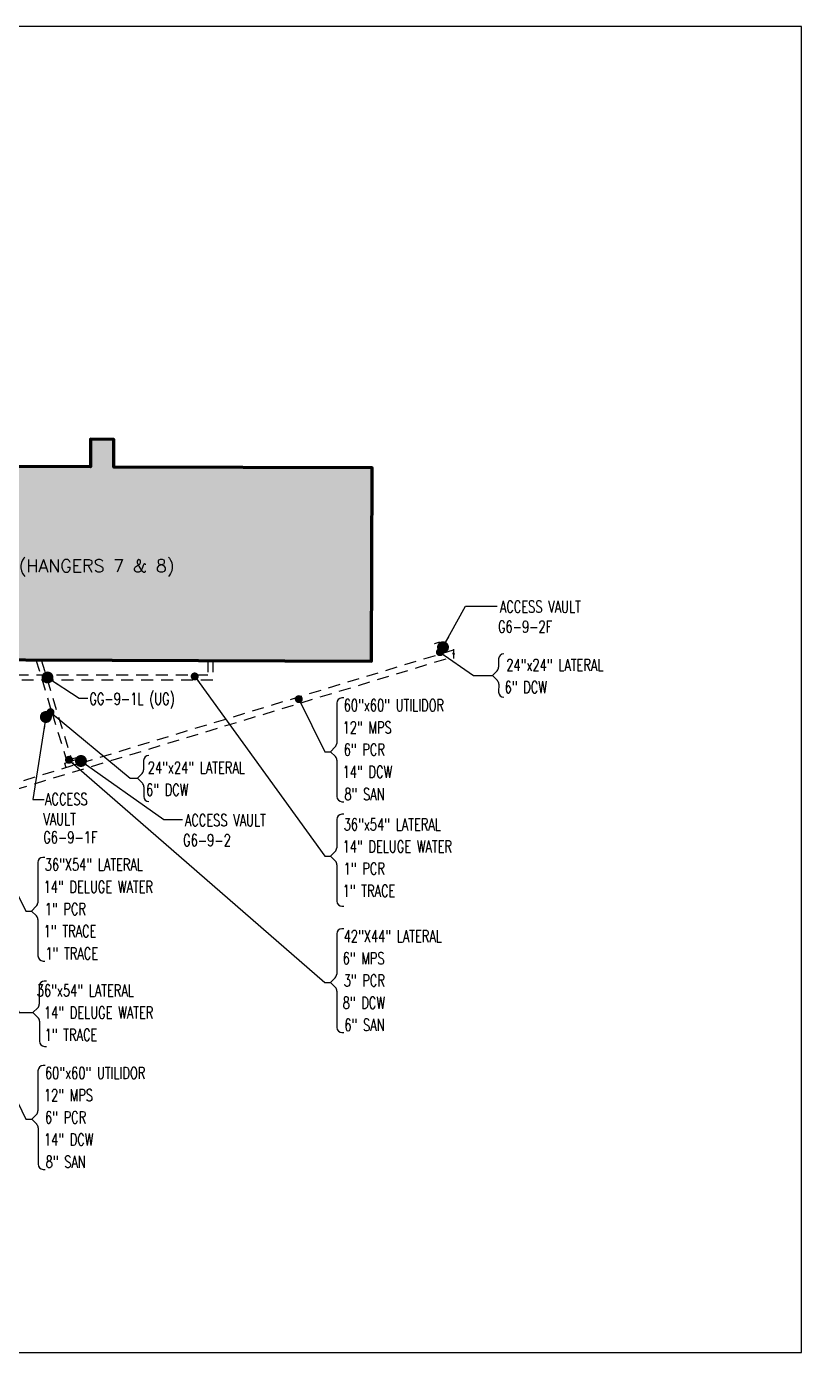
# Model space of a CAD drawing. Header units: inches. Extents: x 27388 to 48883, y 5676 to 18157.
# Drawn here: x 41585 to 48883, y 5676 to 18157 of the extents above; entities that cross this region are included whole.
import ezdxf

# ---------------------------------------------------------------- set-up
doc = ezdxf.new("R2010")
doc.units = ezdxf.units.IN
doc.header["$LTSCALE"] = 1200
doc.header["$MEASUREMENT"] = 0
doc.linetypes.add('DASHED8', pattern=[0.09375, 0.0625, -0.03125])
doc.linetypes.add('HIDDEN1', pattern=[0.15625, 0.09375, -0.0625])
doc.layers.get('Defpoints').update_dxf_attribs({"color": 251})
for name, color, linetype in [('MU-EXST-MAIN-UTILDR', 251, 'HIDDEN1'), ('MU-EXST-SITE-NOTE', 251, 'Continuous'), ('MU-SHAD', 251, 'Continuous'), ('MU-SITE-NOTES', 11, 'Continuous'), ('Utilidor-Below-E', 51, 'DASHED8')]:
    doc.layers.add(name, color=color, linetype=linetype)
doc.layers.add('V-EXST-BLDG-OTLN', color=34, linetype='Continuous', lineweight=90)
doc.styles.add('ROMAND', font='romand.shx')
doc.styles.add('RomanS', font='romans.shx', dxfattribs={"width": 0.85})
doc.dimstyles.new('X Site Notes', dxfattribs={"dimtxt": 0.09375, "dimasz": 0.09375, "dimexe": 0.0625, "dimexo": 0.0625, "dimgap": 0.03125, "dimtad": 1, "dimdec": 8, "dimzin": 0, "dimdsep": 46, "dimlunit": 4, "dimtxsty": 'RomanS', "dimcen": 0.09, "dimclrd": 253, "dimclre": 253, "dimclrt": 256, "dimadec": 0, "dimazin": 0, "dimtfac": 1, "dimtdec": 8, "dimtofl": 0, "dimtmove": 0, "dimatfit": 3, "dimldrblk": 'DOT', "dimfxl": 1, "dimtolj": 1, "dimtzin": 0, "dimlwd": -1, "dimlwe": -1, "dimarcsym": 0})

# ---------------------------------------------------------------- blocks, each defined once
blk = doc.blocks.new('_Dot')
at = {"color": 0, "linetype": 'ByBlock', "lineweight": -2}
blk.add_line((-0.5, 0), (-1, 0), dxfattribs=at)
at = {"color": 0, "linetype": 'ByBlock', "const_width": 0.5}
blk.add_lwpolyline([(-0.25, 0, 1), (0.25, 0, 1)], format="xyb", close=True, dxfattribs=at)

msp = doc.modelspace()

# ---------------------------------------------------------------- hatches: boundary and pattern name
at = {"layer": 'MU-SHAD'}
msp.add_hatch(color=256, dxfattribs=at).paths.add_polyline_path([(39135, 12204), (44017, 12188), (44835, 12185), (44835, 12210), (44841, 14003), (42408, 14011), (42409, 14271), (42189, 14272), (42189, 14013), (39141, 14023)])

# ---------------------------------------------------------------- linework, layer by layer
at = {"layer": 'Defpoints'}
msp.add_lwpolyline([(27388, 5676), (48883, 5676), (48883, 18157), (27388, 18157)], close=True, dxfattribs=at)
at = {"layer": 'MU-EXST-MAIN-UTILDR'}
for p, q in [((38689, 10190), (45606, 12290)), ((41674, 12196), (41818, 11722)), ((41724, 12195), (42012, 11245)), ((43292, 12193), (43292, 12053)), ((43340, 12193), (43340, 12005)), ((43292, 12053), (38590, 12053)), ((43340, 12005), (38638, 12005)), ((41826, 11694), (41967, 11231)), ((42012, 11245), (42081, 11266)), ((42081, 11266), (42094, 11224)), ((38689, 10190), (41956, 11182)), ((41944, 11224), (41967, 11231)), ((41944, 11224), (41956, 11182))]:
    msp.add_line(p, q, dxfattribs=at)
at = {"layer": 'MU-EXST-MAIN-UTILDR', "flags": 128}
for points in [[(45477, 12364), (45499, 12295), (45452, 12281), (45431, 12350)], [(41809, 11672), (41741, 11656), (41729, 11706), (41797, 11723)], [(42013, 11263), (42082, 11284), (42086, 11269), (42118, 11279), (42131, 11235), (42030, 11204)]]:
    msp.add_lwpolyline(points, close=True, dxfattribs=at)
at = {"layer": 'MU-EXST-MAIN-UTILDR'}
for points in [[(45606, 12297), (45606, 12260), (45598, 12257), (45614, 12251), (45606, 12248), (45606, 12210)], [(30371, 8487), (33945, 8688), (45606, 12227)]]:
    msp.add_lwpolyline(points, dxfattribs=at)
at = {"layer": 'MU-EXST-SITE-NOTE', "ltscale": 0.7}
for p, q in [((46031, 12204), (46031, 12127)), ((46017, 12093), (45972, 12048)), ((45972, 12048), (46019, 12001)), ((46033, 11967), (46031, 11892)), ((44506, 11789), (44506, 11410)), ((44492, 11376), (44447, 11331)), ((42688, 11248), (42688, 11161)), ((44447, 11331), (44494, 11285)), ((44508, 11251), (44508, 10909)), ((42674, 11127), (42629, 11082)), ((42629, 11082), (42676, 11035)), ((42690, 11001), (42690, 10910)), ((44556, 10861), (44573, 10861)), ((44573, 10742), (44554, 10742)), ((44506, 10694), (44506, 10426)), ((44492, 10392), (44447, 10347)), ((41691, 10289), (41691, 9910)), ((41758, 10337), (41739, 10337)), ((44447, 10347), (44494, 10301)), ((44508, 10267), (44508, 9925)), ((41677, 9876), (41632, 9831)), ((44556, 9877), (44573, 9877)), ((41632, 9831), (41679, 9785)), ((41693, 9751), (41693, 9409)), ((44506, 9617), (44506, 9238)), ((44573, 9665), (44554, 9665)), ((41741, 9361), (41758, 9361)), ((44492, 9204), (44447, 9159)), ((44447, 9159), (44494, 9112)), ((44508, 9078), (44508, 8736)), ((44556, 8688), (44573, 8688)), ((41760, 8377), (41741, 8377)), ((41693, 8329), (41693, 7950)), ((41679, 7916), (41634, 7871)), ((41634, 7871), (41681, 7824)), ((41695, 7790), (41695, 7448)), ((41743, 7400), (41760, 7400))]:
    msp.add_line(p, q, dxfattribs=at)
at = {"layer": 'MU-EXST-SITE-NOTE', "color": 251, "ltscale": 0.7}
for p, q in [((41705, 9124), (41705, 8954)), ((41772, 9172), (41753, 9172)), ((41691, 8920), (41646, 8875)), ((41646, 8875), (41693, 8829)), ((41707, 8795), (41707, 8606)), ((41755, 8558), (41772, 8558))]:
    msp.add_line(p, q, dxfattribs=at)
at = {"layer": 'MU-EXST-SITE-NOTE', "ltscale": 0.7}
for centre, start, end in [((46079, 12204), 90, 180), ((45983, 12127), 314.9848, 0), ((45985, 11967), 0, 45.0151), ((46079, 11892), 180, 270), ((44554, 11789), 90, 180), ((44458, 11410), 314.9848, 0), ((42736, 11248), 90, 180), ((44460, 11251), 0, 45.0151), ((42640, 11161), 314.9848, 0), ((42642, 11001), 0, 45.0151), ((42738, 10910), 180, 270), ((44556, 10909), 180, 270), ((44554, 10694), 90, 180), ((44458, 10426), 314.9848, 0), ((41739, 10289), 90, 180), ((44460, 10267), 0, 45.0151), ((41643, 9910), 314.9848, 0), ((44556, 9925), 180, 270), ((41645, 9751), 0, 45.0151), ((44554, 9617), 90, 180), ((41741, 9409), 180, 270), ((44458, 9238), 314.9848, 0), ((44460, 9078), 0, 45.0151), ((44556, 8736), 180, 270), ((41741, 8329), 90, 180), ((41645, 7950), 314.9848, 0), ((41647, 7790), 0, 45.0151), ((41743, 7448), 180, 270)]:
    msp.add_arc(centre, 48, start, end, dxfattribs=at)
at = {"layer": 'MU-EXST-SITE-NOTE', "color": 251, "ltscale": 0.7}
for centre, start, end in [((41753, 9124), 90, 180), ((41657, 8954), 314.9848, 0), ((41659, 8795), 0, 45.0151), ((41755, 8606), 180, 270)]:
    msp.add_arc(centre, 48, start, end, dxfattribs=at)
at = {"layer": 'MU-SITE-NOTES', "color": 254, "ltscale": 0.7}
msp.add_line((44573, 11837), (44554, 11837), dxfattribs=at)
at = {"layer": 'Utilidor-Below-E'}
for p, q in [((45458, 12285), (45469, 12248)), ((45487, 12293), (45498, 12257)), ((41797, 11716), (41818, 11722)), ((41804, 11687), (41826, 11694))]:
    msp.add_line(p, q, dxfattribs=at)
at = {"layer": 'V-EXST-BLDG-OTLN'}
msp.add_lwpolyline([(39135, 12204), (44017, 12188), (44835, 12185), (44835, 12210), (44841, 14003), (42408, 14011), (42409, 14271), (42189, 14272), (42189, 14013), (39141, 14023)], close=True, dxfattribs=at)

# ---------------------------------------------------------------- texts
at = {"layer": 'MU-EXST-SITE-NOTE', "style": 'RomanS', "width": 0.7}
for s, p in [('ACCESS VAULT', (46042, 12640)), ('G6-9-2F', (46025, 12452)), ('24"x24" LATERAL', (46103, 12091)), ('6" DCW', (46087, 11882)), ('GG-9-1L (UG)', (42177, 11773)), ('60"x60" UTILIDOR', (44572, 11712)), ('12" MPS', (44562, 11503)), ('6" PCR', (44572, 11294)), ('24"x24" LATERAL', (42727, 11125)), ('14" DCW', (44562, 11085)), ('6" DCW', (42711, 10916)), ('8" SAN', (44578, 10876)), ('ACCESS', (41759, 10829)), ('VAULT', (41743, 10641)), ('ACCESS VAULT', (43076, 10630)), ('36"x54" LATERAL', (44572, 10591)), ('G6-9-1F', (41743, 10469)), ('G6-9-2', (43060, 10442)), ('14" DELUGE WATER', (44562, 10383)), ('36"X54" LATERAL', (41757, 10212)), ('1" PCR', (44572, 10174)), ('14" DELUGE WATER', (41747, 10003)), ('1" TRACE', (44562, 9965)), ('1" PCR', (41757, 9794)), ('1" TRACE', (41747, 9585)), ('42"X44" LATERAL', (44572, 9539)), ('1" TRACE', (41763, 9376)), ('6" MPS', (44562, 9330)), ('    36"x54" LATERAL', (41447, 9028)), ('3" PCR', (44572, 9121)), ('8" DCW', (44562, 8912)), ('14" DELUGE WATER', (41750, 8819)), ('6" SAN', (44578, 8703)), ('1" TRACE', (41756, 8610)), ('60"x60" UTILIDOR', (41759, 8251)), ('12" MPS', (41749, 8042)), ('6" PCR', (41759, 7833)), ('14" DCW', (41749, 7624)), ('8" SAN', (41765, 7415))]:
    msp.add_text(s, height=112.5, dxfattribs=at).set_placement(p)
at = {"layer": 'V-EXST-BLDG-OTLN', "color": 253, "style": 'ROMAND'}
msp.add_text('BLDG 2077 (HANGERS 7 & 8)', height=120, dxfattribs=at).set_placement((40525, 13021))

# ---------------------------------------------------------------- leaders
at = {"layer": 'MU-EXST-SITE-NOTE'}
for points, override in [([(45507, 12315), (45720, 12702), (46018, 12702)], {"dimscale": 600, "dimasz": 0.1875, "dimgap": 0.03125, "dimclrd": 251, "dimfxl": 0.75}), ([(40062, 12022), (41515, 8876), (41646, 8876)], {"dimscale": 1200, "dimasz": 0.0625, "dimgap": 0.03125, "dimtad": 0, "dimclrd": 251}), ([(41783, 12030), (42081, 11835), (42163, 11835)], {"dimscale": 600, "dimasz": 0.1875, "dimgap": 0.03125, "dimclrd": 251, "dimfxl": 0.75}), ([(41768, 11658), (41646, 10880), (41752, 10880)], {"dimscale": 600, "dimasz": 0.1875, "dimgap": 0.03125, "dimclrd": 251, "dimfxl": 0.75}), ([(42098, 11244), (42878, 10692), (43053, 10692)], {"dimscale": 600, "dimasz": 0.1875, "dimgap": 0.03125, "dimclrd": 251, "dimfxl": 0.75})]:
    msp.add_leader(points, dimstyle='X Site Notes', override=override, dxfattribs=at)
at = {"layer": 'MU-EXST-SITE-NOTE', "ltscale": 0.7}
for points in [[(45478, 12268), (45794, 12048), (45972, 12048)], [(40432, 12127), (41578, 9831), (41632, 9831)], [(43169, 12040), (44393, 10347), (44447, 10347)], [(44149, 11826), (44393, 11331), (44447, 11331)], [(41811, 11703), (42561, 11082), (42629, 11082)], [(41985, 11255), (44393, 9159), (44447, 9159)], [(40243, 10632), (41580, 7871), (41634, 7871)]]:
    msp.add_leader(points, dimstyle='X Site Notes', override={"dimscale": 600, "dimasz": 0.125, "dimgap": 0.03125, "dimclrd": 251, "dimldrblk": 'Dot', "dimfxl": 0.75}, dxfattribs=at)

doc.saveas('drawing.dxf')
